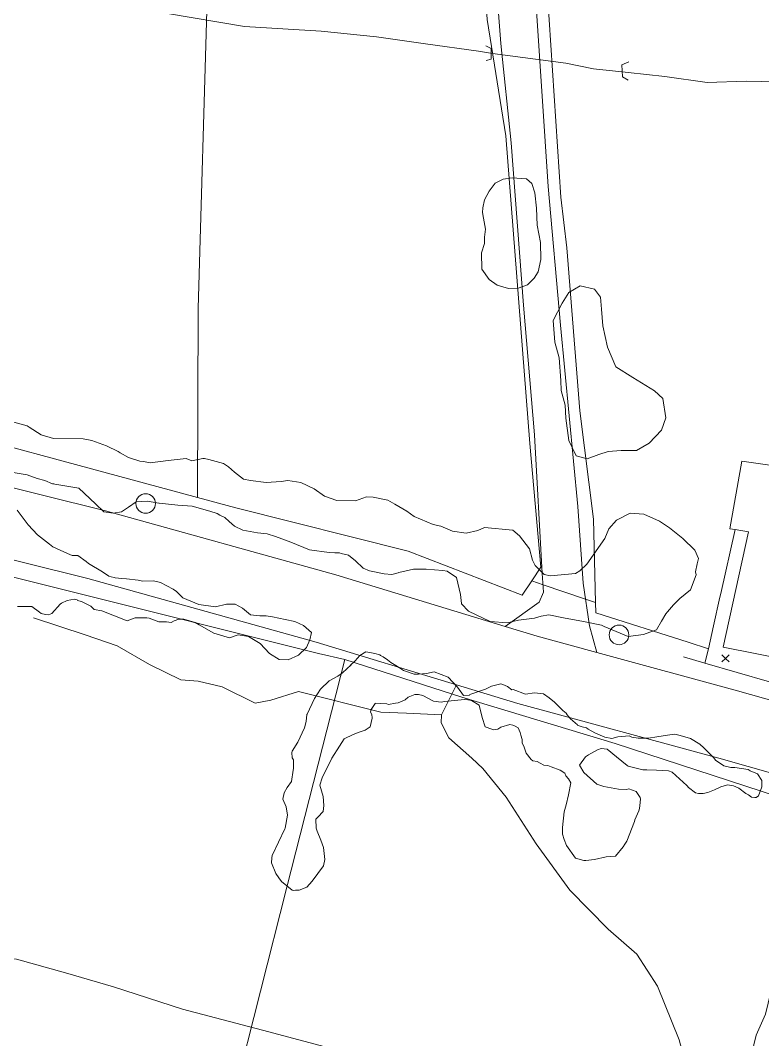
# Model space of a CAD drawing. Header units: metres. Extents: x 4652992 to 4879070, y 2074171 to 2309877.
# Drawn here: x 4654238.6 to 4654297, y 2307405.2 to 2307485.3 of the extents above; entities that cross this region are included whole.
import ezdxf

# ---------------------------------------------------------------- set-up
doc = ezdxf.new("R2010")
doc.units = ezdxf.units.M
doc.header["$MEASUREMENT"] = 0
doc.linetypes.add('DGN Style 3', pattern=[92.779933, 66.271381, -26.508552])
doc.layers.get('0').update_dxf_attribs({"color": 4, "lineweight": 0})
for name, color, linetype, lineweight in [('Level 1', 2, 'Continuous', 0), ('Level 18', 5, 'Continuous', 0), ('Level 20', 30, 'DGN Style 3', 0), ('Level 30', 5, 'Continuous', 0), ('Level 35', 4, 'Continuous', 0), ('Level 37', 3, 'Continuous', 0), ('Level 38', 3, 'Continuous', 0), ('Level 40', 1, 'Continuous', 0), ('Level 47', 6, 'Continuous', 0), ('Level 53', 5, 'Continuous', 0), ('Level 61', 4, 'Continuous', 0), ('Level 62', 4, 'Continuous', 0), ('Level 63', 3, 'Continuous', 0)]:
    doc.layers.add(name, color=color, linetype=linetype, lineweight=lineweight)

# ---------------------------------------------------------------- blocks, each defined once
blk = doc.blocks.new('POSTE')
at = {"color": 0, "linetype": 'ByBlock', "lineweight": -2}
blk.add_circle((0, 0), 0.770001, dxfattribs=at)
blk = doc.blocks.new('COTA')
at = {"color": 0, "linetype": 'ByBlock', "lineweight": -2, "ltscale": 10}
for p, q in [((0, 0), (-1.419522, -1.408457)), ((-1.408457, 1.419522), (0, 0)), ((1.419522, 1.408457), (0, 0)), ((0, 0), (1.408457, -1.419522))]:
    blk.add_line(p, q, dxfattribs=at)

msp = doc.modelspace()

# ---------------------------------------------------------------- linework, layer by layer
at = {"layer": 'Level 1'}
msp.add_polyline3d([(4654223.681887, 2307487.804079, 1377.5), (4654228.243716, 2307487.588076, 1377), (4654237.642702, 2307486.655276, 1376.54), (4654242.934695, 2307486.31708, 1376), (4654250.192507, 2307485.801882, 1375), (4654256.240481, 2307484.787905, 1374), (4654262.263491, 2307484.412478, 1373), (4654266.61011, 2307483.97333, 1372), (4654270.453676, 2307483.439089, 1371), (4654274.629275, 2307482.856509, 1370), (4654275.723879, 2307482.66028, 1369.3), (4654281.478518, 2307481.921084, 1369), (4654283.6579, 2307481.476321, 1368), (4654286.400881, 2307481.170473, 1367), (4654289.276491, 2307480.87311, 1366), (4654292.593325, 2307480.400881, 1365), (4654295.663698, 2307480.484926, 1364), (4654298.128298, 2307480.451479, 1363)], dxfattribs=at)
at = {"layer": 'Level 18', "color": 30}
for points in [[(4654093.010002, 2307482.4029, 1386.662421), (4654111.623966, 2307478.120944, 1385.324424), (4654117.175207, 2307476.969456, 1384.978918), (4654130.74058, 2307474.121946, 1383.887484), (4654141.914112, 2307471.374891, 1382.648264), (4654151.422501, 2307468.877817, 1381.628535), (4654161.402451, 2307465.782502, 1380.581571), (4654185.892594, 2307457.022046, 1379.08053), (4654192.170681, 2307455.158924, 1378.934073), (4654201.67179, 2307452.339318, 1378.542454), (4654217.775591, 2307447.957559, 1377.721186), (4654219.147704, 2307447.584214, 1377.632048), (4654243.920342, 2307441.441238, 1375.96313), (4654261.881492, 2307436.439456, 1373.873505), (4654272.898449, 2307433.087543, 1372.188783), (4654277.707191, 2307431.624482, 1371.538324), (4654293.512247, 2307427.33574, 1369.547703), (4654305.229821, 2307424.011532, 1368.578529)], [(4654187.602506, 2307462.251685, 1379.194988), (4654200.724996, 2307458.357377, 1378.697394), (4654201.715694, 2307458.063371, 1378.651395), (4654203.176377, 2307457.62989, 1378.594739), (4654220.531774, 2307452.907579, 1377.737918), (4654245.320252, 2307446.760674, 1375.931919), (4654263.419911, 2307441.720321, 1373.925788), (4654276.727257, 2307437.671557, 1372.042255), (4654279.228178, 2307436.910651, 1371.673183), (4654283.914984, 2307435.638874, 1371.02328), (4654294.983013, 2307432.635536, 1369.547652), (4654308.075758, 2307428.9212, 1368.554637)]]:
    msp.add_polyline3d(points, dxfattribs=at)
at = {"layer": 'Level 20', "linetype": 'Continuous'}
for points in [[(4654271.70791, 2307430.740801, 1372.140047), (4654268.977537, 2307430.86954, 1374.054605), (4654266.965126, 2307430.945463, 1374.054605), (4654260.488587, 2307432.56588, 1375.263651), (4654258.319026, 2307431.882265, 1375.532328), (4654257.084952, 2307431.646638, 1376.20402), (4654254.486258, 2307432.936435, 1376.472697), (4654252.605779, 2307433.371142, 1377.144389), (4654251.231062, 2307433.47622, 1377.547405), (4654248.779949, 2307434.684011, 1377.547405), (4654246.237917, 2307436.157948, 1377.547405), (4654243.715178, 2307437.028909, 1378.219097), (4654239.663202, 2307438.359605, 1378.219097)], [(4654272.898449, 2307433.087543, 1372.2172), (4654271.70791, 2307430.740801, 1372.14), (4654271.706614, 2307430.112523, 1372.14), (4654272.308806, 2307428.940508, 1371.94), (4654274.091263, 2307427.337429, 1372.24), (4654274.966617, 2307426.515601, 1372.24), (4654276.793998, 2307424.28521, 1372.54), (4654279.162714, 2307420.609763, 1371.54), (4654281.808201, 2307416.96333, 1371.54), (4654284.807117, 2307413.92009, 1371.54), (4654287.057261, 2307411.953364, 1371.54), (4654288.691124, 2307409.436257, 1372.34), (4654290.40127, 2307405.219915, 1372.54), (4654291.433924, 2307401.319418, 1372.64), (4654292.066876, 2307396.848048, 1372.318433), (4654292.319735, 2307394.500709, 1372.692303), (4654292.503211, 2307392.797465, 1372.963584)], [(4654305.229821, 2307424.011532, 1368.5133), (4654302.705579, 2307421.129028, 1368.14), (4654301.479209, 2307418.649748, 1369.54), (4654300.681725, 2307417.595006, 1369.74), (4654300.501482, 2307416.702679, 1369.74), (4654300.101023, 2307415.136953, 1369.74), (4654299.077714, 2307413.822294, 1369.74), (4654298.53276, 2307412.791772, 1370.24), (4654297.804919, 2307409.814182, 1370.64), (4654297.182931, 2307407.238854, 1371.04), (4654296.438184, 2307405.586551, 1371.34), (4654296.091251, 2307404.075318, 1371.74), (4654295.598686, 2307402.053165, 1372.04), (4654294.208899, 2307398.708771, 1372.14), (4654292.319735, 2307394.500709, 1372.6923)], [(4654263.373, 2307404.450139, 1376.618434), (4654257.65288, 2307405.984585, 1376.818433), (4654251.381894, 2307407.635082, 1378.018433), (4654245.959248, 2307409.369745, 1379.218434), (4654242.169183, 2307410.476791, 1379.418434), (4654238.331588, 2307411.558444, 1379.618434), (4654235.876592, 2307411.641583, 1380.218434), (4654232.688785, 2307411.932944, 1380.418434), (4654231.469888, 2307412.312504, 1380.418434), (4654230.533566, 2307413.257669, 1380.418434), (4654227.885594, 2307414.903841, 1380.718434), (4654224.933296, 2307415.689495, 1381.118434), (4654220.682553, 2307416.388342, 1381.418434), (4654217.076334, 2307416.714324, 1381.418434), (4654213.099282, 2307416.515142, 1382.018433), (4654211.541128, 2307415.965079, 1382.318433), (4654210.293659, 2307416.188589, 1382.318433), (4654208.913378, 2307417.080673, 1382.556032)]]:
    msp.add_polyline3d(points, dxfattribs=at)
at = {"layer": 'Level 30', "color": 1}
msp.add_polyline3d([(4654298.873396, 2307435.065004, 1370.944739), (4654293.842852, 2307436.050891, 1371.04), (4654295.835079, 2307445.097445, 1373.94), (4654294.789453, 2307445.278635, 1373.94), (4654294.3692, 2307445.351458, 1373.94), (4654295.325057, 2307450.656825, 1373.94), (4654300.657635, 2307449.902845, 1373.84)], dxfattribs=at)
at = {"layer": 'Level 35', "extrusion": (0.1012840556748234, -0.0119795956651518, 0.9947854187480629), "elevation": 445126.435456, "flags": 128}
msp.add_lwpolyline([(2838148.631221, -4328216.332109), (2838148.34418, -4328218.061497), (2838147.47303, -4328223.310072), (2838147.334391, -4328224.145356), (2838147.325206, -4328224.20069), (2838147.144882, -4328225.287125), (2838147.106717, -4328225.517063), (2838147.072275, -4328225.724573), (2838146.854822, -4328227.034701), (2838146.466782, -4328229.372596), (2838149.382866, -4328229.951378)], dxfattribs=at)
at = {"layer": 'Level 37', "extrusion": (0.971456970438014, -0.0059857898258592, 0.2371403063748473), "elevation": 4507920.943284, "flags": 128}
msp.add_lwpolyline([(2336081.397909, -1098979.820807), (2336096.226806, -1098979.582025), (2336120.542486, -1098981.920644)], dxfattribs=at)
at = {"layer": 'Level 37'}
for points in [[(4654302.654146, 2307548.213808, 1362.8599), (4654292.953222, 2307549.089431, 1364.4063), (4654284.322922, 2307536.420094, 1366.9063), (4654283.173323, 2307525.358278, 1366.5063), (4654281.960213, 2307512.975765, 1367.1063), (4654280.633309, 2307505.045059, 1368.3063), (4654279.877221, 2307498.824092, 1368.9063), (4654280.038227, 2307487.330832, 1369.9063), (4654281.087296, 2307471.387918, 1371.2063), (4654281.569753, 2307467.417745, 1371.8063), (4654282.589756, 2307454.613335, 1371.8063), (4654283.675245, 2307446.099717, 1371.9063), (4654283.828634, 2307439.554213, 1371.9063), (4654283.847631, 2307438.74354, 1371.9063), (4654291.096591, 2307436.437379, 1370.4063), (4654292.69524, 2307435.909386, 1370.4063), (4654292.695263, 2307435.909378, 1370.4063), (4654293.099029, 2307437.723353, 1370.208507), (4654293.60347, 2307439.989621, 1369.961397), (4654293.667562, 2307440.27756, 1369.93), (4654294.789453, 2307445.278635, 1369.93)], [(4654281.192579, 2307542.539655, 1366.931763), (4654280.201259, 2307536.159147, 1367.17311), (4654277.600461, 2307519.419431, 1367.8063), (4654276.607496, 2307512.203053, 1368.582785), (4654275.810149, 2307506.408335, 1369.2063), (4654274.659111, 2307495.317312, 1371.0063), (4654275.310672, 2307485.334165, 1371.9063), (4654276.777118, 2307476.19634, 1372.5063), (4654278.663205, 2307452.045734, 1373.8063), (4654279.524152, 2307442.33732, 1373.7063), (4654278.806819, 2307441.258318, 1373.7063), (4654278.061523, 2307440.137257, 1373.7063), (4654269.110408, 2307443.595924, 1375.54994), (4654255.559175, 2307447.001116, 1377.44994), (4654252.558394, 2307447.810726, 1377.879987), (4654226.557239, 2307454.825835, 1381.606255)], [(4654255.435084, 2307400.879004, 1378.992297), (4654259.55949, 2307417.202697, 1378.2063), (4654264.132851, 2307435.092633, 1376.7063), (4654262.068617, 2307435.556796, 1376.7063), (4654222.049255, 2307445.551577, 1379.7063), (4654220.206785, 2307446.006082, 1379.7063), (4654217.95116, 2307446.543178, 1379.7063), (4654215.325277, 2307447.606862, 1382.2063), (4654197.335983, 2307450.609145, 1381.2063), (4654186.090893, 2307434.455738, 1383.2063), (4654177.331181, 2307426.850613, 1383.2063), (4654170.537599, 2307421.236139, 1384.2643), (4654161.657277, 2307414.675553, 1385.6077), (4654152.105741, 2307408.320231, 1386.8168), (4654144.58548, 2307403.299786, 1387.6228), (4654138.030439, 2307398.446272, 1388.2945), (4654128.520756, 2307389.404119, 1389.7514), (4654122.753544, 2307383.905137, 1390.2514), (4654119.43035, 2307380.146846, 1390.8514), (4654117.892451, 2307376.070179, 1391.7514), (4654114.972342, 2307353.247472, 1395.2514), (4654112.900149, 2307345.612649, 1395.5514), (4654107.346047, 2307328.589533, 1397.180517), (4654104.869389, 2307324.341631, 1397.872282)], [(4654264.132851, 2307435.092633, 1376.706254), (4654273.321796, 2307432.115531, 1374.206254), (4654285.369723, 2307428.481604, 1372.206254), (4654300.699717, 2307423.483044, 1370.706254), (4654318.294014, 2307420.069534, 1370.706254), (4654332.784163, 2307417.150226, 1370.206254), (4654347.701767, 2307414.53167, 1370.206254), (4654362.843075, 2307411.074281, 1368.706254), (4654371.942147, 2307408.563817, 1367.206254)]]:
    msp.add_polyline3d(points, dxfattribs=at)
at = {"layer": 'Level 38'}
for p, q in [((4654278.806819, 2307441.258318, 1373.706254), (4654279.696117, 2307440.956543, 1373.387498)), ((4654279.696117, 2307440.956543, 1373.387498), (4654283.045389, 2307439.82, 1372.186998)), ((4654283.045389, 2307439.82, 1372.186998), (4654283.828634, 2307439.554213, 1371.906255))]:
    msp.add_line(p, q, dxfattribs=at)
at = {"layer": 'Level 40', "color": 3}
for points in [[(4654274.855045, 2307467.027379, 1375.786979), (4654275.110834, 2307467.747489, 1375.786979), (4654275.100153, 2307468.256112, 1375.386979), (4654275.183997, 2307468.886342, 1374.586979), (4654275.023894, 2307469.727511, 1374.586979), (4654274.933359, 2307470.186964, 1374.586979), (4654274.969653, 2307470.547508, 1374.586979), (4654275.098495, 2307471.183785, 1374.586979), (4654275.453363, 2307471.848439, 1374.586979), (4654275.949364, 2307472.484875, 1374.586979), (4654276.564525, 2307472.803271, 1374.586979), (4654277.285037, 2307472.916727, 1374.586979), (4654278.407497, 2307472.839528, 1374.586979), (4654278.808956, 2307472.465087, 1374.586979), (4654279.061133, 2307471.715921, 1374.586979), (4654279.185002, 2307470.514259, 1374.586979), (4654279.244964, 2307469.17821, 1374.586979), (4654279.489262, 2307467.827321, 1375.786979), (4654279.513899, 2307466.500304, 1375.786979), (4654279.313832, 2307465.51196, 1375.786979), (4654278.99525, 2307465.024728, 1375.786979), (4654278.486203, 2307464.502097, 1375.786979), (4654277.738154, 2307464.24759, 1375.786979), (4654276.997746, 2307464.211922, 1375.786979), (4654276.095962, 2307464.4656, 1375.786979), (4654275.455614, 2307464.924123, 1375.786979), (4654274.886749, 2307465.735627, 1375.786979), (4654274.855045, 2307467.027379, 1375.786979)], [(4654281.49892, 2307454.03344, 1376.186979), (4654281.447173, 2307455.049203, 1376.586979), (4654281.134417, 2307456.209217, 1375.386979), (4654281.108267, 2307456.986277, 1375.386979), (4654280.95784, 2307458.780472, 1375.386979), (4654280.615382, 2307459.988206, 1375.386979), (4654280.483828, 2307461.694568, 1374.986979), (4654281.204404, 2307463.075776, 1374.186979), (4654281.736462, 2307463.88956, 1374.186979), (4654282.613938, 2307464.41347, 1374.186979), (4654283.736621, 2307464.152301, 1374.186979), (4654284.201335, 2307463.544173, 1374.186979), (4654284.304852, 2307462.603369, 1374.186979), (4654284.407411, 2307461.294672, 1374.186979), (4654284.763338, 2307459.604024, 1374.186979), (4654285.409402, 2307458.076175, 1374.186979), (4654286.76686, 2307457.215209, 1375.386979), (4654288.464404, 2307456.177628, 1375.386979), (4654289.111901, 2307455.57042, 1375.386979), (4654289.354944, 2307454.051658, 1375.386979), (4654289.013842, 2307453.090668, 1375.386979), (4654288.037611, 2307452.072807, 1375.386979), (4654287.041336, 2307451.500017, 1375.386979), (4654285.827779, 2307451.485264, 1375.386979), (4654284.825768, 2307451.428228, 1375.386979), (4654284.07723, 2307451.173494, 1375.386979), (4654283.166206, 2307450.840955, 1375.386979), (4654282.299039, 2307451.087797, 1375.386979), (4654281.730681, 2307452.267396, 1375.386979), (4654281.49892, 2307454.03344, 1376.186979)], [(4654238.118004, 2307453.71164, 1380.85), (4654239.167459, 2307453.424517, 1380.6033), (4654239.316754, 2307453.334389, 1380.57), (4654240.277206, 2307452.717881, 1380.57), (4654241.228601, 2307452.44811, 1380.57), (4654243.555244, 2307452.409704, 1380.01), (4654244.242774, 2307452.272276, 1380.01), (4654245.403355, 2307451.854424, 1380.01), (4654246.319237, 2307451.405824, 1380.01), (4654246.473652, 2307451.319198, 1380.01), (4654247.128094, 2307450.95206, 1380.01), (4654248.024119, 2307450.666743, 1380.01), (4654248.309719, 2307450.619199, 1380.01), (4654248.818704, 2307450.534469, 1380.01), (4654250.241341, 2307450.713822, 1380.29), (4654251.666021, 2307450.867786, 1380.5057), (4654252.112847, 2307450.686152, 1381.0323), (4654252.962376, 2307450.854886, 1381.0323), (4654253.087513, 2307450.857617, 1381.0323), (4654253.438792, 2307450.787401, 1381.0323), (4654254.58747, 2307450.469643, 1381.0323), (4654254.993668, 2307450.214968, 1381.0323), (4654255.449001, 2307449.79171, 1381.0323), (4654256.155712, 2307449.250102, 1381.0323), (4654256.723304, 2307449.136905, 1381.0323), (4654257.946986, 2307448.98143, 1381.0323), (4654259.131884, 2307449.057911, 1381.0323), (4654259.655261, 2307449.126195, 1381.0323), (4654260.669137, 2307448.975862, 1381.0323), (4654261.714578, 2307448.489724, 1381.0323), (4654262.534728, 2307447.91033, 1381.0323), (4654263.503833, 2307447.57584, 1381.0323), (4654264.973316, 2307447.539899, 1381.0323), (4654265.826417, 2307447.845394, 1378.5323), (4654266.350421, 2307447.831671, 1378.5323), (4654267.508162, 2307447.600255, 1378.5323), (4654268.066306, 2307447.28792, 1378.0323), (4654268.987382, 2307446.740524, 1378.0323), (4654269.575523, 2307446.301171, 1378.0323), (4654271.067148, 2307445.680882, 1378.0323), (4654271.675419, 2307445.559296, 1378.0323), (4654272.578705, 2307445.154801, 1378.0323), (4654273.652217, 2307445.00309, 1378.0323), (4654274.580168, 2307445.220273, 1378.0323), (4654275.106262, 2307445.437247, 1378.0323), (4654277.315884, 2307445.237171, 1378.0323), (4654277.851979, 2307444.795645, 1378.0323), (4654278.625642, 2307443.767357, 1378.0323), (4654278.87267, 2307442.878935, 1378.0323), (4654279.085811, 2307442.467322, 1378.0323), (4654279.778668, 2307441.765055, 1378.0323), (4654280.276559, 2307441.665531, 1378.0323), (4654282.236643, 2307441.823623, 1378.0323), (4654282.596803, 2307442.050083, 1377.5323), (4654283.14016, 2307442.571768, 1377.0323), (4654284.562309, 2307444.581394, 1377.0323), (4654284.867006, 2307445.332716, 1377.0323), (4654285.482015, 2307446.033983, 1377.0323), (4654286.541537, 2307446.584253, 1377.0323), (4654287.606467, 2307446.4892, 1377.0323), (4654288.850937, 2307445.932888, 1377.0323), (4654289.647483, 2307445.429154, 1377.0323), (4654290.67739, 2307444.579842, 1377.0323), (4654291.635696, 2307443.667966, 1377.0323), (4654291.90448, 2307443.007501, 1377.0323), (4654291.818104, 2307442.58258, 1377.0323), (4654291.666349, 2307441.959028, 1376.9638), (4654291.731286, 2307441.729936, 1376.86), (4654291.276292, 2307440.552649, 1376.86), (4654290.454004, 2307439.883582, 1376.86), (4654289.951987, 2307439.367904, 1376.86), (4654289.476919, 2307438.817775, 1376.86), (4654289.338195, 2307438.657132, 1376.86), (4654289.009931, 2307438.1067, 1376.86), (4654288.618733, 2307437.423883, 1376.86), (4654287.807434, 2307437.115564, 1377.3067), (4654287.601568, 2307437.037328, 1377.42), (4654286.399034, 2307436.89386, 1377.63), (4654284.498755, 2307437.664609, 1378.05), (4654284.304625, 2307437.775782, 1378.05), (4654282.871648, 2307438.069447, 1378.68), (4654281.29576, 2307438.355796, 1379.31), (4654280.152563, 2307438.584319, 1379.31), (4654279.556131, 2307438.486802, 1379.31), (4654279.021956, 2307438.340716, 1379.31), (4654277.759798, 2307438.159532, 1379.31), (4654276.892752, 2307437.97161, 1379.31), (4654275.545706, 2307438.05617, 1379.59), (4654273.836308, 2307438.867324, 1379.59), (4654273.304324, 2307439.443105, 1379.59), (4654273.300116, 2307439.473782, 1379.59), (4654273.202447, 2307440.185671, 1379.59), (4654272.894312, 2307441.511083, 1379.59), (4654272.156705, 2307442.030249, 1379.03), (4654271.832954, 2307442.059659, 1379.0022), (4654270.524385, 2307442.178528, 1378.89), (4654269.51172, 2307442.164108, 1378.89), (4654268.36357, 2307441.91124, 1379.59), (4654268.311032, 2307441.897278, 1379.6098), (4654267.808931, 2307441.763851, 1379.7995), (4654267.227241, 2307441.806184, 1380.92)], [(4654267.227241, 2307441.806184, 1380.92), (4654266.06221, 2307442.039071, 1380.92), (4654265.554154, 2307442.251073, 1380.92), (4654264.957116, 2307442.839796, 1380.92), (4654264.41264, 2307443.279956, 1380.92), (4654263.840292, 2307443.416638, 1380.92), (4654263.703127, 2307443.449394, 1380.92), (4654263.344807, 2307443.460785, 1380.92), (4654262.881926, 2307443.475499, 1380.92), (4654261.350402, 2307443.703618, 1380.71), (4654259.871925, 2307444.306916, 1380.15), (4654258.690437, 2307444.736551, 1380.15), (4654258.017496, 2307444.95398, 1380.15), (4654257.25925, 2307445.022638, 1380.15), (4654256.119606, 2307445.250447, 1380.15), (4654255.452094, 2307445.555533, 1380.29), (4654255.043895, 2307445.914206, 1380.5881), (4654254.685368, 2307446.229234, 1380.85), (4654254.306137, 2307446.427646, 1380.85), (4654254.08754, 2307446.542015, 1380.85), (4654253.521155, 2307446.738064, 1380.85), (4654252.139327, 2307447.124726, 1380.85), (4654251.000341, 2307447.214348, 1380.85), (4654249.54362, 2307447.367482, 1380.85), (4654249.516631, 2307447.372078, 1380.85), (4654248.611508, 2307447.526195, 1380.85), (4654247.742256, 2307447.451454, 1380.85), (4654247.136915, 2307447.047846, 1380.85), (4654246.573279, 2307446.672126, 1380.85), (4654245.923333, 2307446.583272, 1380.85), (4654245.197656, 2307446.673109, 1380.85), (4654244.526686, 2307447.304243, 1380.85), (4654243.220015, 2307448.527459, 1381.41), (4654241.344225, 2307448.852766, 1381.5832), (4654241.268032, 2307448.865979, 1381.5902), (4654241.163659, 2307448.886796, 1382.5323), (4654240.540374, 2307449.130961, 1383.0323), (4654239.960776, 2307449.306628, 1383.0323), (4654239.169021, 2307449.584513, 1383.0323), (4654238.063631, 2307449.771197, 1383.0323)], [(4654238.38798, 2307446.809907, 1383.0323), (4654239.243184, 2307445.646871, 1383.0323), (4654239.965757, 2307444.879515, 1383.0323), (4654240.91188, 2307444.142642, 1383.0323), (4654241.179808, 2307443.921498, 1382.3575), (4654242.343762, 2307443.409047, 1382.25), (4654242.701514, 2307443.251904, 1381.5872), (4654243.154469, 2307443.244183, 1381.55), (4654243.792492, 2307442.772692, 1381.2285), (4654243.988006, 2307442.628209, 1381.13), (4654245.083891, 2307441.971317, 1380.29), (4654245.592651, 2307441.638597, 1380.29), (4654245.759113, 2307441.585586, 1380.29), (4654245.992187, 2307441.511362, 1380.29), (4654246.079808, 2307441.483458, 1380.29), (4654246.604874, 2307441.445246, 1380.29), (4654246.975003, 2307441.404754, 1380.0323), (4654247.894097, 2307441.312113, 1380.0323), (4654248.251046, 2307441.240757, 1380.0323), (4654249.095313, 2307441.252124, 1380.0323), (4654249.628969, 2307441.14191, 1380.0323), (4654250.625885, 2307440.61821, 1380.0323), (4654250.888589, 2307440.413219, 1380.0323), (4654251.388063, 2307439.937217, 1380.0323), (4654252.65771, 2307439.39968, 1380.0323), (4654253.959682, 2307439.219588, 1380.0323), (4654254.832939, 2307439.426469, 1380.0323), (4654255.514293, 2307439.423808, 1380.0323), (4654256.085942, 2307439.109032, 1380.0323), (4654256.719937, 2307438.603471, 1380.0323), (4654257.434576, 2307438.504943, 1380.0323), (4654257.945241, 2307438.522095, 1380.0323), (4654258.438609, 2307438.423468, 1380.0323), (4654259.428073, 2307438.225667, 1380.0323), (4654260.19368, 2307438.060246, 1380.0323), (4654260.873729, 2307437.765354, 1380.0323), (4654261.504731, 2307437.209943, 1380.0323), (4654261.362019, 2307436.637191, 1380.0323), (4654261.119583, 2307436.03382, 1380.0323), (4654260.485289, 2307435.431735, 1380.0323), (4654259.685716, 2307435.060106, 1380.0323), (4654258.974425, 2307435.073084, 1380.0323), (4654258.207396, 2307435.5452, 1380.0323), (4654257.466673, 2307436.338588, 1380.0323), (4654256.547623, 2307436.879592, 1380.0323), (4654255.748988, 2307437.030043, 1380.0323), (4654255.062513, 2307436.79229, 1380.0323), (4654254.611904, 2307436.906197, 1380.0323), (4654253.836768, 2307437.138487, 1380.0323), (4654252.68006, 2307437.81665, 1380.0323), (4654252.374172, 2307437.982157, 1380.0323), (4654251.483642, 2307438.250721, 1380.5323), (4654251.094852, 2307438.239547, 1380.5323), (4654250.709762, 2307438.107003, 1381.5323), (4654250.478079, 2307437.996151, 1381.5323), (4654250.099962, 2307438.049082, 1381.5323), (4654249.523084, 2307438.038949, 1381.5323), (4654248.752022, 2307438.31855, 1382.0323), (4654248.575176, 2307438.353903, 1382.0323), (4654247.658762, 2307438.359596, 1382.0323), (4654247.013014, 2307438.127067, 1382.0323), (4654245.022805, 2307438.905735, 1382.5323), (4654244.417508, 2307438.99961, 1382.5323), (4654244.176743, 2307439.284557, 1383.0323), (4654243.431589, 2307439.643032, 1383.0323), (4654243.124269, 2307439.724134, 1383.0323), (4654243.093749, 2307439.760427, 1383.5323), (4654242.882175, 2307439.814701, 1383.5323), (4654242.307693, 2307439.708024, 1383.5323), (4654241.864224, 2307439.512212, 1384.5323), (4654241.758702, 2307439.439831, 1384.5323), (4654241.102898, 2307438.705305, 1384.5323), (4654240.84173, 2307438.582226, 1385.0323), (4654240.61284, 2307438.627984, 1385.5323), (4654240.269803, 2307438.696562, 1385.5323), (4654240.135247, 2307438.804858, 1385.5323), (4654239.522587, 2307439.256495, 1385.5323), (4654238.407165, 2307439.244606, 1385.5323)], [(4654265.712743, 2307429.529234, 1378.552932), (4654265.264162, 2307429.377244, 1378.240048), (4654264.775868, 2307429.201061, 1378.040048), (4654264.076767, 2307428.844162, 1378.040048), (4654263.718078, 2307428.282348, 1378.240048), (4654263.116007, 2307427.33821, 1378.240048), (4654262.332098, 2307425.797984, 1378.540048), (4654262.166941, 2307425.223732, 1378.740048), (4654262.414101, 2307424.330869, 1378.840047), (4654262.473711, 2307423.619223, 1379.140047), (4654262.413023, 2307423.150709, 1379.140047), (4654261.99422, 2307422.700584, 1379.440048), (4654261.85334, 2307422.543218, 1379.540048), (4654261.876392, 2307421.831213, 1379.740048), (4654261.94, 2307421.611159, 1380.040048), (4654262.245954, 2307420.900913, 1380.040048), (4654262.461691, 2307420.310431, 1380.240048), (4654262.547339, 2307419.387716, 1380.240048), (4654262.447055, 2307418.892592, 1380.240048), (4654261.570142, 2307417.677326, 1380.240048), (4654261.131586, 2307417.200083, 1380.240048), (4654260.533398, 2307416.980024, 1380.240048), (4654260.260818, 2307416.979876, 1380.240048), (4654260.108938, 2307416.955595, 1380.240048), (4654259.988237, 2307416.979728, 1380.240048), (4654259.141011, 2307417.640964, 1380.240048), (4654258.933791, 2307417.941529, 1380.240048), (4654258.70342, 2307418.29085, 1380.240048), (4654258.367739, 2307419.113344, 1380.240048), (4654258.387185, 2307419.519244, 1380.240048), (4654258.421594, 2307419.689102, 1380.040048), (4654259.412396, 2307421.789675, 1380.040048), (4654259.424818, 2307421.850993, 1379.940048), (4654259.62728, 2307422.850356, 1379.940048), (4654259.508416, 2307423.503772, 1379.940048), (4654259.2573, 2307424.124511, 1379.740048), (4654259.354659, 2307424.605059, 1379.740048), (4654259.589696, 2307425.027029, 1379.440048), (4654259.935855, 2307425.514546, 1379.440048), (4654260.056039, 2307426.398227, 1379.240048), (4654260.082386, 2307426.528316, 1378.940048), (4654260.092767, 2307427.200408, 1378.940048), (4654259.993898, 2307427.349574, 1378.740048), (4654259.954543, 2307427.776322, 1378.740048), (4654259.975338, 2307427.878964, 1378.540048), (4654260.433715, 2307428.589374, 1378.540048), (4654260.958995, 2307429.715289, 1378.240048), (4654261.076293, 2307430.207564, 1378.240048), (4654261.128568, 2307430.776305, 1378.240048), (4654261.161744, 2307430.795244, 1378.140047), (4654261.739582, 2307432.028859, 1377.940048), (4654262.219249, 2307432.74676, 1377.640047), (4654262.881595, 2307433.397202, 1377.640047), (4654263.584688, 2307433.773373, 1377.640047), (4654263.932408, 2307434.038358, 1377.640047), (4654264.616175, 2307434.653638, 1377.640047), (4654264.550728, 2307434.616699, 1377.440048), (4654264.939549, 2307434.981021, 1377.440048), (4654265.297127, 2307435.403413, 1377.440048), (4654265.785451, 2307435.696007, 1377.440048), (4654266.214906, 2307435.610156, 1377.440048), (4654266.482809, 2307435.5566, 1377.140047), (4654266.86787, 2307435.441277, 1377.140047), (4654266.920162, 2307435.405983, 1376.640047), (4654267.145808, 2307435.291014, 1376.440048), (4654267.470246, 2307435.061499, 1376.340047), (4654267.747287, 2307434.855278, 1376.040048), (4654268.13496, 2307434.623215, 1376.040048), (4654268.415237, 2307434.434004, 1375.640047), (4654268.744466, 2307434.214245, 1375.240048), (4654269.569942, 2307433.927923, 1375.140047), (4654269.914649, 2307433.921833, 1374.840047), (4654270.553783, 2307433.985506, 1374.640047), (4654271.150457, 2307434.105117, 1374.640047), (4654272.241531, 2307433.685309, 1374.640047), (4654272.97648, 2307432.908376, 1374.640047), (4654273.454531, 2307432.265465, 1374.640047), (4654273.916013, 2307432.273075, 1374.640047), (4654273.936491, 2307432.334162, 1374.640047), (4654275.173363, 2307432.750961, 1374.640047), (4654275.644314, 2307432.980235, 1374.640047), (4654276.380489, 2307433.168425, 1374.940048), (4654276.53927, 2307433.12735, 1375.040048), (4654276.898813, 2307432.973304, 1375.040048), (4654277.241236, 2307432.693248, 1375.140047), (4654277.349486, 2307432.721321, 1375.340047), (4654278.326309, 2307432.374526, 1375.440048), (4654279.030189, 2307432.461303, 1375.540048), (4654279.740463, 2307432.382198, 1375.540048), (4654280.181822, 2307432.06956, 1375.540048), (4654280.611742, 2307431.721906, 1375.540048), (4654281.027476, 2307431.312255, 1375.540048), (4654281.25731, 2307431.066036, 1375.540048), (4654281.524037, 2307430.872781, 1375.540048), (4654281.584969, 2307430.733448, 1375.140047), (4654281.844304, 2307430.419138, 1374.740048), (4654282.408375, 2307429.951183, 1374.740048), (4654282.378095, 2307429.932169, 1374.440048), (4654282.771001, 2307429.790209, 1374.040048), (4654283.126821, 2307429.719067, 1373.540048), (4654283.245356, 2307429.610071, 1373.240048), (4654283.781249, 2307429.328787, 1373.240048), (4654284.548855, 2307428.97806, 1373.240048), (4654285.101273, 2307428.867626, 1373.240048), (4654285.563237, 2307429.017439, 1373.240048), (4654286.478753, 2307429.10026, 1373.240048), (4654286.677431, 2307428.997042, 1373.240048), (4654287.165667, 2307428.899438, 1373.240048), (4654287.990799, 2307428.90798, 1373.240048), (4654288.627948, 2307429.004748, 1373.240048), (4654289.489097, 2307429.149081, 1373.240048), (4654290.045001, 2307429.212824, 1373.240048), (4654290.483622, 2307429.123561, 1373.240048), (4654291.277142, 2307428.88081, 1373.240048), (4654292.011029, 2307428.423461, 1373.240048), (4654292.326476, 2307428.160496, 1373.140047), (4654292.484502, 2307428.001887, 1373.140047), (4654293.126718, 2307427.358972, 1373.040048), (4654293.259751, 2307427.179664, 1372.840047), (4654293.903814, 2307426.721292, 1372.640047), (4654294.459748, 2307426.610151, 1372.340047), (4654294.761326, 2307426.598439, 1372.040048), (4654295.812181, 2307426.451963, 1372.040048), (4654295.966738, 2307426.345849, 1372.140047), (4654296.553675, 2307426.095307, 1372.340047), (4654296.892765, 2307425.575618, 1372.340047), (4654296.895083, 2307425.167976, 1372.340047), (4654296.893993, 2307425.07854, 1372.640047), (4654296.635442, 2307424.390171, 1372.640047), (4654296.446049, 2307424.237367, 1372.640047), (4654296.331736, 2307424.26022, 1372.740048), (4654296.078338, 2307424.285488, 1372.840047), (4654295.850528, 2307424.468071, 1373.040048), (4654295.62506, 2307424.566725, 1373.040048), (4654295.075536, 2307424.98647, 1373.240048), (4654294.677023, 2307425.162686, 1373.240048), (4654294.203763, 2307425.234058, 1373.440048), (4654293.6644, 2307425.08794, 1373.440048), (4654293.178391, 2307424.854439, 1373.440048), (4654292.645205, 2307424.644102, 1373.440048), (4654292.284949, 2307424.552384, 1373.640047), (4654291.90743, 2307424.564382, 1373.640047), (4654291.689795, 2307424.617089, 1373.640047), (4654291.129421, 2307425.027612, 1373.840047), (4654291.01414, 2307425.173164, 1373.840047), (4654291.002848, 2307425.190191, 1373.840047), (4654289.835744, 2307426.22462, 1374.140047), (4654289.552841, 2307426.331396, 1374.140047), (4654288.601063, 2307426.400212, 1374.140047), (4654287.857403, 2307426.410736, 1374.140047), (4654287.551671, 2307426.423946, 1374.140047), (4654286.380038, 2307426.705297, 1374.140047), (4654286.296917, 2307426.770145, 1374.140047), (4654285.473936, 2307427.437772, 1374.140047), (4654284.734936, 2307428.034277, 1374.140047), (4654284.267269, 2307428.090633, 1374.140047), (4654283.984232, 2307427.982343, 1374.140047), (4654283.445884, 2307427.697419, 1374.140047), (4654283.270332, 2307427.600567, 1374.140047), (4654283.035642, 2307427.443989, 1374.140047), (4654282.560619, 2307426.796127, 1374.140047), (4654282.912277, 2307426.197913, 1374.140047), (4654283.930662, 2307425.298676, 1374.140047), (4654284.318334, 2307425.15774, 1374.140047), (4654284.484935, 2307425.116705, 1374.140047), (4654285.625905, 2307424.896395, 1374.140047), (4654286.246787, 2307424.879306, 1374.140047), (4654286.449109, 2307424.92206, 1374.140047), (4654287.01147, 2307424.73182, 1374.140047), (4654287.328315, 2307424.25518, 1374.140047), (4654287.359843, 2307424.105646, 1374.240048), (4654287.306092, 2307423.623128, 1374.340047), (4654287.267351, 2307423.372835, 1374.340047), (4654287.232753, 2307423.201729, 1374.340047), (4654286.902416, 2307422.506726, 1374.340047), (4654286.873678, 2307422.3646, 1374.340047), (4654286.270351, 2307420.823907, 1374.540048), (4654286.1169, 2307420.57119, 1374.540048), (4654285.987803, 2307420.366252, 1374.540048), (4654285.383179, 2307419.644194, 1374.540048), (4654284.660249, 2307419.5858, 1374.540048), (4654283.753724, 2307419.377215, 1374.540048), (4654283.073082, 2307419.288657, 1374.540048), (4654282.903898, 2307419.311389, 1374.540048), (4654282.256013, 2307419.489276, 1374.940048), (4654281.541672, 2307420.475701, 1375.340047), (4654281.357816, 2307420.957893, 1375.340047), (4654281.240963, 2307421.37611, 1375.340047), (4654281.222989, 2307421.89154, 1375.340047), (4654281.365366, 2307423.127405, 1375.340047), (4654281.529049, 2307423.667504, 1375.340047), (4654281.686785, 2307424.447289, 1375.340047), (4654281.881818, 2307425.41145, 1375.340047), (4654281.707782, 2307425.710286, 1375.640047), (4654281.498688, 2307425.948053, 1375.740048), (4654281.41677, 2307426.147445, 1375.940048), (4654281.055762, 2307426.38537, 1376.340047), (4654280.337653, 2307426.64486, 1376.640047), (4654280.066372, 2307426.753982, 1376.640047), (4654279.759054, 2307426.789795, 1376.940048), (4654279.477797, 2307426.945263, 1377.040048), (4654279.243432, 2307427.069038, 1377.340047), (4654278.896834, 2307427.127304, 1377.340047), (4654278.777508, 2307427.237544, 1377.640047), (4654278.384602, 2307427.718621, 1377.640047), (4654278.204701, 2307428.200117, 1377.640047), (4654278.058722, 2307428.550011, 1377.640047), (4654278.056033, 2307428.806976, 1377.640047), (4654277.962318, 2307429.154595, 1377.640047), (4654277.907484, 2307429.352059, 1377.340047), (4654277.732554, 2307429.712811, 1377.340047), (4654277.513148, 2307429.861581, 1377.040048), (4654277.322243, 2307429.933342, 1377.040048), (4654277.096624, 2307429.977999, 1376.740048), (4654276.377897, 2307429.765062, 1376.740048), (4654276.15808, 2307429.617301, 1376.740048), (4654275.843662, 2307429.570402, 1376.740048), (4654275.663145, 2307429.60649, 1376.740048), (4654275.154139, 2307429.805649, 1376.740048), (4654274.918043, 2307430.523727, 1376.740048), (4654274.678557, 2307431.504494, 1376.740048), (4654274.069024, 2307431.87562, 1376.740048), (4654273.799272, 2307431.92953, 1376.940048), (4654273.585694, 2307431.961286, 1377.040048), (4654273.535492, 2307431.954976, 1377.040048), (4654271.966689, 2307431.774916, 1377.040048), (4654271.692609, 2307431.735678, 1377.240048), (4654271.102868, 2307431.821738, 1377.240048), (4654270.251048, 2307432.25132, 1377.340047), (4654269.922714, 2307432.342127, 1377.440048), (4654269.622931, 2307432.339831, 1377.740048), (4654269.096734, 2307432.123908, 1377.740048), (4654268.875941, 2307431.919084, 1378.040048), (4654268.314375, 2307431.686198, 1378.040048), (4654268.094634, 2307431.663177, 1378.240048), (4654267.544567, 2307431.550257, 1378.240048), (4654267.418466, 2307431.600799, 1378.540048), (4654266.960635, 2307431.635723, 1378.540048), (4654266.558694, 2307431.663212, 1378.540048), (4654266.495543, 2307431.621089, 1378.540048), (4654266.18365, 2307431.159843, 1378.540048), (4654266.147032, 2307430.979031, 1378.540048), (4654266.23904, 2307430.740388, 1378.540048), (4654266.273118, 2307430.522782, 1378.740048), (4654266.262464, 2307430.470177, 1378.740048), (4654266.123966, 2307429.786297, 1378.740048), (4654265.712743, 2307429.529234, 1378.552932)]]:
    msp.add_polyline3d(points, dxfattribs=at)
at = {"layer": 'Level 47', "flags": 128}
for points, elevation in [([(4654275.22451, 2307482.121716), (4654275.621016, 2307482.210953), (4654275.6233, 2307483.052815), (4654275.203352, 2307483.263074)], 1369.617639), ([(4654286.396362, 2307480.576855), (4654285.942865, 2307480.836415), (4654285.880405, 2307481.778079), (4654286.432463, 2307482.005649)], 1367.417639)]:
    msp.add_lwpolyline(points, dxfattribs=dict(at, elevation=elevation))
at = {"layer": 'Level 53', "color": 212}
for points in [[(4654282.145687, 2307541.367393, 1364.360927), (4654279.150627, 2307522.619706, 1365.263589), (4654276.908702, 2307508.86019, 1366.373485), (4654276.048392, 2307500.823192, 1367.425021), (4654275.656473, 2307495.714492, 1368.108873), (4654275.833352, 2307490.652828, 1368.557368), (4654276.391519, 2307483.443429, 1369.228506), (4654277.187333, 2307475.661533, 1370.021325), (4654278.169866, 2307462.912202, 1370.720876), (4654279.020992, 2307452.719355, 1371.17229), (4654279.626442, 2307441.842166, 1371.658915), (4654279.742736, 2307440.363969, 1371.889227), (4654279.390635, 2307439.596275, 1371.913044), (4654276.727257, 2307437.671557, 1372.042255)], [(4654283.914984, 2307435.638874, 1371.02328), (4654283.360111, 2307437.717626, 1371.219535), (4654282.858, 2307441.071779, 1371.254828), (4654282.427619, 2307447.086759, 1371.026485), (4654281.064884, 2307461.336405, 1370.590017), (4654280.110183, 2307472.222586, 1369.882636), (4654279.193811, 2307486.0077, 1368.854016), (4654278.906049, 2307492.658489, 1368.123552), (4654279.099101, 2307499.255775, 1367.315899), (4654279.930758, 2307506.534261, 1366.468412), (4654280.51786, 2307510.951012, 1366.017594), (4654281.411018, 2307515.117738, 1365.653776), (4654282.153618, 2307522.452205, 1365.254014), (4654283.222101, 2307533.514788, 1364.808129)]]:
    msp.add_polyline3d(points, dxfattribs=at)
at = {"layer": 'Level 62'}
msp.add_line((4654292.417355, 2307434.803608, 1368.39), (4654292.695192, 2307435.909191, 1368.39), dxfattribs=at)

# ---------------------------------------------------------------- block references
at = {"layer": 'Level 61', "zscale": 0.1}
for p in [(4654248.475569, 2307447.33259, 1375.686788), (4654285.669769, 2307437.016691, 1370.49)]:
    msp.add_blockref('POSTE', p, dxfattribs=at)
at = {"layer": 'Level 63', "xscale": 0.2, "yscale": 0.2, "zscale": 0.1}
msp.add_blockref('COTA', (4654294.031328, 2307435.173942, 1368.39), dxfattribs=at)

doc.saveas('drawing.dxf')
